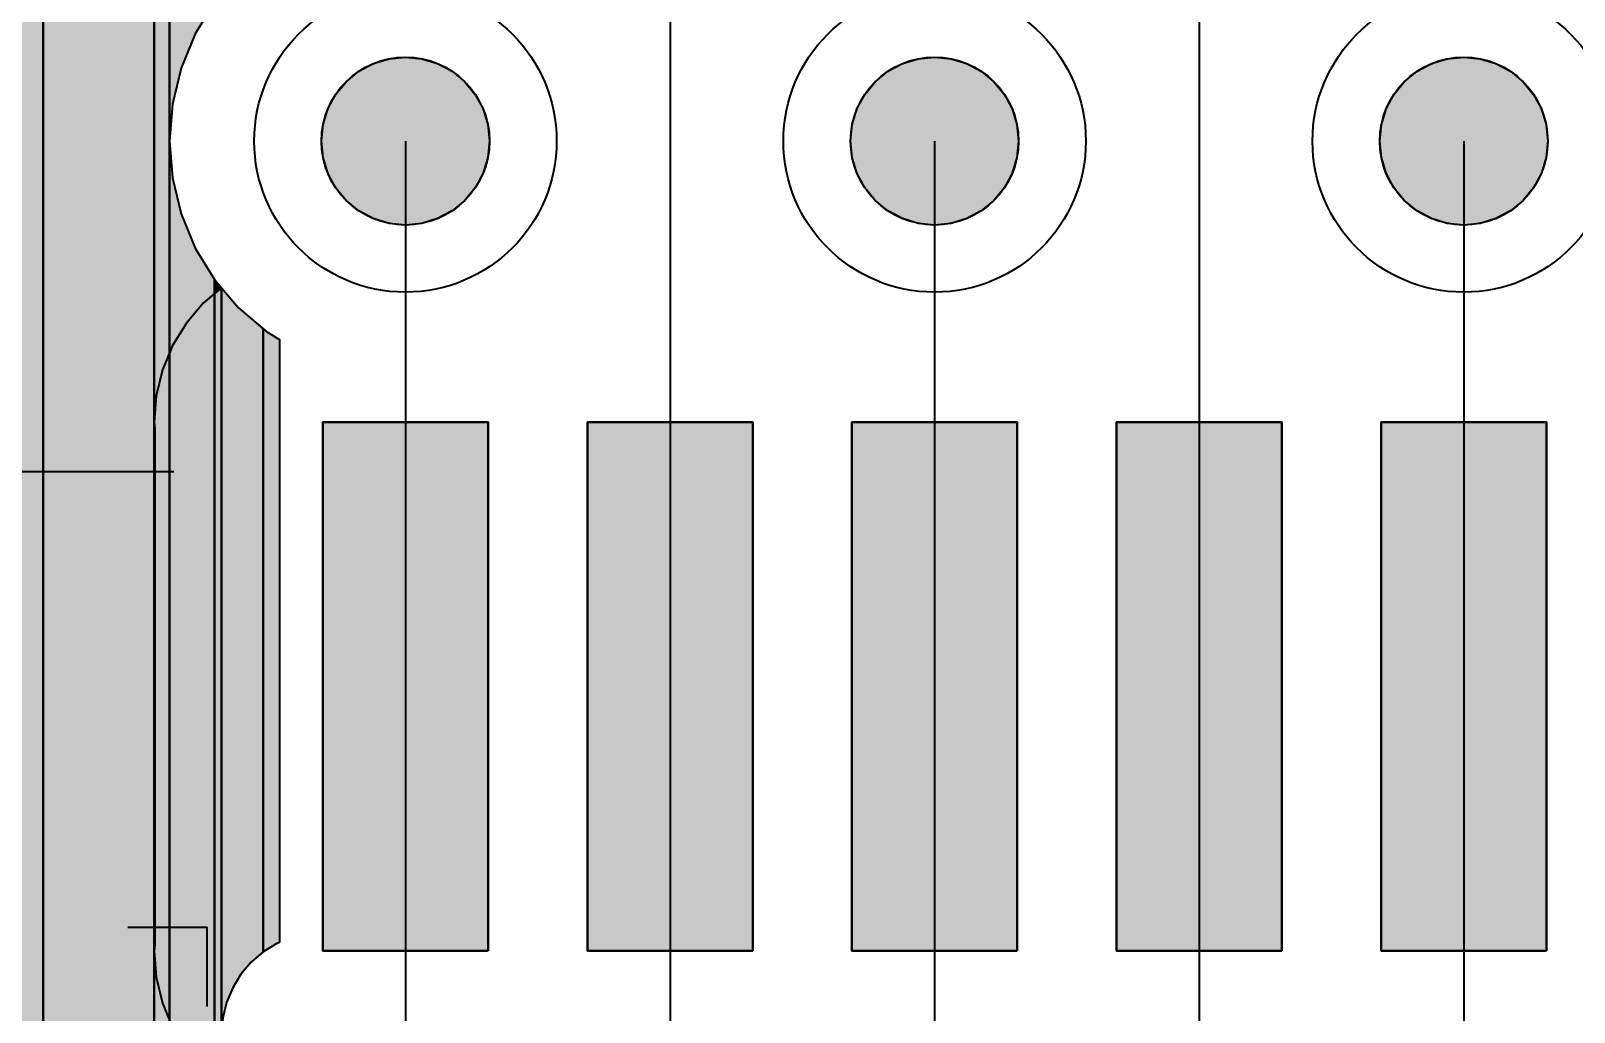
# Model space of a CAD drawing. Header units: millimetres. Extents: x 3.5 to 53, y 2.8 to 30.3.
# Drawn here: x 21.488 to 26.154, y 13.892 to 16.86 of the extents above; entities that cross this region are included whole.
import ezdxf

# ---------------------------------------------------------------- set-up
doc = ezdxf.new("R2010")
doc.units = ezdxf.units.MM
for name, color, linetype in [('bottom_copper', 7, 'Continuous'), ('bottom_silk', 7, 'Continuous'), ('drill_plated', 7, 'Continuous'), ('top_copper', 7, 'Continuous'), ('top_silk', 7, 'Continuous')]:
    doc.layers.add(name, color=color, linetype=linetype)

# ---------------------------------------------------------------- blocks, each defined once
blk = doc.blocks.new('Block7000')
at = {"layer": 'bottom_copper', "lineweight": 40}
for points in [[(6.2041, 9.8121), (6.1383, 9.8683), (6.0645, 9.9136), (5.9845, 9.9467), (5.9845, 26), (6.2041, 26), (6.2041, 9.8121)], [(6.5866, 9.803), (6.2119, 9.803), (6.2041, 9.8121), (6.2041, 26), (6.5866, 26), (6.5866, 9.803)], [(6.7229, 13.2193), (6.6644, 13.1239), (6.6215, 13.0205), (6.5954, 12.9116), (6.5866, 12.8), (6.5866, 26), (6.7229, 26), (6.7229, 13.2193)], [(6.7229, 9.803), (6.5866, 9.803), (6.5866, 12.8), (6.5954, 12.6884), (6.6215, 12.5795), (6.6644, 12.4761), (6.7229, 12.3807), (6.7229, 9.803)], [(6.7443, 9.803), (6.7229, 9.803), (6.7229, 12.3807), (6.7443, 12.3556), (6.7443, 9.803)], [(6.8703, 10.3474), (6.8338, 10.3162), (6.8027, 10.2798), (6.7776, 10.2388), (6.7592, 10.1945), (6.748, 10.1478), (6.7443, 10.1), (6.7443, 12.3556), (6.7956, 12.2956), (6.8703, 12.2318), (6.8703, 10.3474)], [(6.919, 10.3756), (6.9112, 10.3724), (6.8703, 10.3474), (6.8703, 12.2318), (6.8807, 12.2229), (6.919, 12.1994), (6.919, 10.3756)]]:
    blk.add_hatch(color=7, dxfattribs=at).paths.add_polyline_path(points, flags=0)
at = {"layer": 'bottom_copper', "color": 7, "lineweight": 40}
for points in [[(6.2041, 9.8121), (6.1383, 9.8683), (6.0645, 9.9136), (5.9845, 9.9467), (5.9845, 26), (6.2041, 26), (6.2041, 9.8121)], [(6.5866, 9.803), (6.2119, 9.803), (6.2041, 9.8121), (6.2041, 26), (6.5866, 26), (6.5866, 9.803)], [(6.7229, 13.2193), (6.6644, 13.1239), (6.6215, 13.0205), (6.5954, 12.9116), (6.5866, 12.8), (6.5866, 26), (6.7229, 26), (6.7229, 13.2193)], [(6.7229, 9.803), (6.5866, 9.803), (6.5866, 12.8), (6.5954, 12.6884), (6.6215, 12.5795), (6.6644, 12.4761), (6.7229, 12.3807), (6.7229, 9.803)], [(6.7443, 9.803), (6.7229, 9.803), (6.7229, 12.3807), (6.7443, 12.3556), (6.7443, 9.803)], [(6.8703, 10.3474), (6.8338, 10.3162), (6.8027, 10.2798), (6.7776, 10.2388), (6.7592, 10.1945), (6.748, 10.1478), (6.7443, 10.1), (6.7443, 12.3556), (6.7956, 12.2956), (6.8703, 12.2318), (6.8703, 10.3474)], [(6.919, 10.3756), (6.9112, 10.3724), (6.8703, 10.3474), (6.8703, 12.2318), (6.8807, 12.2229), (6.919, 12.1994), (6.919, 10.3756)]]:
    blk.add_lwpolyline(points, close=True, dxfattribs=at)
blk = doc.blocks.new('Block19332')
at = {"layer": 'top_copper', "lineweight": 40}
for points in [[(6.5404, 0), (0, 0), (0, 26), (6.5404, 26), (6.5404, 0)], [(6.5866, 12.1586), (6.5654, 12.1075), (6.5467, 12.0297), (6.5404, 11.95), (6.5404, 26), (6.5866, 26), (6.5866, 12.1586)], [(6.7229, 13.2193), (6.6644, 13.1239), (6.6215, 13.0205), (6.5954, 12.9116), (6.5866, 12.8), (6.5866, 26), (6.7229, 26), (6.7229, 13.2193)], [(6.7229, 12.3387), (6.6897, 12.3103), (6.6378, 12.2495), (6.596, 12.1813), (6.5866, 12.1586), (6.5866, 12.8), (6.5954, 12.6884), (6.6215, 12.5795), (6.6644, 12.4761), (6.7229, 12.3807), (6.7229, 12.3387)], [(6.7229, 12.3387), (6.7229, 12.3807), (6.7436, 12.3564), (6.7229, 12.3387)], [(6.542, 10.3699), (6.5404, 10.35), (6.5404, 11.95), (6.542, 11.9301), (6.542, 10.3699)], [(6.6644, 7.9807), (6.6378, 7.9495), (6.596, 7.8813), (6.5654, 7.8075), (6.5467, 7.7297), (6.5404, 7.65), (6.5404, 10.35), (6.5467, 10.2703), (6.5654, 10.1925), (6.596, 10.1187), (6.6378, 10.0505), (6.6644, 10.0193), (6.6644, 7.9807)]]:
    blk.add_hatch(color=7, dxfattribs=at).paths.add_polyline_path(points, flags=0)
at = {"layer": 'top_copper', "color": 7, "lineweight": 40}
for points in [[(6.5404, 0), (0, 0), (0, 26), (6.5404, 26), (6.5404, 0)], [(6.5866, 12.1586), (6.5654, 12.1075), (6.5467, 12.0297), (6.5404, 11.95), (6.5404, 26), (6.5866, 26), (6.5866, 12.1586)], [(6.7229, 13.2193), (6.6644, 13.1239), (6.6215, 13.0205), (6.5954, 12.9116), (6.5866, 12.8), (6.5866, 26), (6.7229, 26), (6.7229, 13.2193)], [(6.7229, 12.3387), (6.6897, 12.3103), (6.6378, 12.2495), (6.596, 12.1813), (6.5866, 12.1586), (6.5866, 12.8), (6.5954, 12.6884), (6.6215, 12.5795), (6.6644, 12.4761), (6.7229, 12.3807), (6.7229, 12.3387)], [(6.7229, 12.3387), (6.7229, 12.3807), (6.7436, 12.3564), (6.7229, 12.3387)], [(6.542, 10.3699), (6.5404, 10.35), (6.5404, 11.95), (6.542, 11.9301), (6.542, 10.3699)], [(6.6644, 7.9807), (6.6378, 7.9495), (6.596, 7.8813), (6.5654, 7.8075), (6.5467, 7.7297), (6.5404, 7.65), (6.5404, 10.35), (6.5467, 10.2703), (6.5654, 10.1925), (6.596, 10.1187), (6.6378, 10.0505), (6.6644, 10.0193), (6.6644, 7.9807)]]:
    blk.add_lwpolyline(points, close=True, dxfattribs=at)

msp = doc.modelspace()

# ---------------------------------------------------------------- hatches: boundary and pattern name
at = {"layer": 'bottom_copper', "lineweight": 40}
for points in [[(22.8694, 16.4775), (22.855, 16.4299), (22.8315, 16.386), (22.7999, 16.3475), (22.7614, 16.3159), (22.7175, 16.2924), (22.6699, 16.278), (22.6203, 16.2731), (22.5707, 16.278), (22.5231, 16.2924), (22.4792, 16.3159), (22.4407, 16.3475), (22.4091, 16.386), (22.3856, 16.4299), (22.3712, 16.4775), (22.3663, 16.5271), (22.3712, 16.5767), (22.3856, 16.6243), (22.4091, 16.6682), (22.4407, 16.7067), (22.4792, 16.7383), (22.5231, 16.7618), (22.5707, 16.7762), (22.6203, 16.7811), (22.6699, 16.7762), (22.7175, 16.7618), (22.7614, 16.7383), (22.7999, 16.7067), (22.8315, 16.6682), (22.855, 16.6243), (22.8694, 16.5767), (22.8743, 16.5271), (22.8694, 16.4775)], [(24.4694, 16.4775), (24.455, 16.4299), (24.4315, 16.386), (24.3999, 16.3475), (24.3614, 16.3159), (24.3175, 16.2924), (24.2699, 16.278), (24.2203, 16.2731), (24.1707, 16.278), (24.1231, 16.2924), (24.0792, 16.3159), (24.0407, 16.3475), (24.0091, 16.386), (23.9856, 16.4299), (23.9712, 16.4775), (23.9663, 16.5271), (23.9712, 16.5767), (23.9856, 16.6243), (24.0091, 16.6682), (24.0407, 16.7067), (24.0792, 16.7383), (24.1231, 16.7618), (24.1707, 16.7762), (24.2203, 16.7811), (24.2699, 16.7762), (24.3175, 16.7618), (24.3614, 16.7383), (24.3999, 16.7067), (24.4315, 16.6682), (24.455, 16.6243), (24.4694, 16.5767), (24.4743, 16.5271), (24.4694, 16.4775)], [(26.0693, 16.4775), (26.0549, 16.4299), (26.0314, 16.386), (25.9998, 16.3475), (25.9613, 16.3159), (25.9174, 16.2924), (25.8698, 16.278), (25.8202, 16.2731), (25.7706, 16.278), (25.723, 16.2924), (25.6791, 16.3159), (25.6406, 16.3475), (25.609, 16.386), (25.5855, 16.4299), (25.5711, 16.4775), (25.5662, 16.5271), (25.5711, 16.5767), (25.5855, 16.6243), (25.609, 16.6682), (25.6406, 16.7067), (25.6791, 16.7383), (25.723, 16.7618), (25.7706, 16.7762), (25.8202, 16.7811), (25.8698, 16.7762), (25.9174, 16.7618), (25.9613, 16.7383), (25.9998, 16.7067), (26.0314, 16.6682), (26.0549, 16.6243), (26.0693, 16.5767), (26.0742, 16.5271), (26.0693, 16.4775)]]:
    msp.add_hatch(color=7, dxfattribs=at).paths.add_polyline_path(points, flags=0)
at = {"layer": 'drill_plated', "lineweight": 40}
for points in [[(22.8694, 16.4775), (22.855, 16.4299), (22.8315, 16.386), (22.7999, 16.3475), (22.7614, 16.3159), (22.7175, 16.2924), (22.6699, 16.278), (22.6203, 16.2731), (22.5707, 16.278), (22.5231, 16.2924), (22.4792, 16.3159), (22.4407, 16.3475), (22.4091, 16.386), (22.3856, 16.4299), (22.3712, 16.4775), (22.3663, 16.5271), (22.3712, 16.5767), (22.3856, 16.6243), (22.4091, 16.6682), (22.4407, 16.7067), (22.4792, 16.7383), (22.5231, 16.7618), (22.5707, 16.7762), (22.6203, 16.7811), (22.6699, 16.7762), (22.7175, 16.7618), (22.7614, 16.7383), (22.7999, 16.7067), (22.8315, 16.6682), (22.855, 16.6243), (22.8694, 16.5767), (22.8743, 16.5271), (22.8694, 16.4775)], [(24.4694, 16.4775), (24.455, 16.4299), (24.4315, 16.386), (24.3999, 16.3475), (24.3614, 16.3159), (24.3175, 16.2924), (24.2699, 16.278), (24.2203, 16.2731), (24.1707, 16.278), (24.1231, 16.2924), (24.0792, 16.3159), (24.0407, 16.3475), (24.0091, 16.386), (23.9856, 16.4299), (23.9712, 16.4775), (23.9663, 16.5271), (23.9712, 16.5767), (23.9856, 16.6243), (24.0091, 16.6682), (24.0407, 16.7067), (24.0792, 16.7383), (24.1231, 16.7618), (24.1707, 16.7762), (24.2203, 16.7811), (24.2699, 16.7762), (24.3175, 16.7618), (24.3614, 16.7383), (24.3999, 16.7067), (24.4315, 16.6682), (24.455, 16.6243), (24.4694, 16.5767), (24.4743, 16.5271), (24.4694, 16.4775)], [(26.0693, 16.4775), (26.0549, 16.4299), (26.0314, 16.386), (25.9998, 16.3475), (25.9613, 16.3159), (25.9174, 16.2924), (25.8698, 16.278), (25.8202, 16.2731), (25.7706, 16.278), (25.723, 16.2924), (25.6791, 16.3159), (25.6406, 16.3475), (25.609, 16.386), (25.5855, 16.4299), (25.5711, 16.4775), (25.5662, 16.5271), (25.5711, 16.5767), (25.5855, 16.6243), (25.609, 16.6682), (25.6406, 16.7067), (25.6791, 16.7383), (25.723, 16.7618), (25.7706, 16.7762), (25.8202, 16.7811), (25.8698, 16.7762), (25.9174, 16.7618), (25.9613, 16.7383), (25.9998, 16.7067), (26.0314, 16.6682), (26.0549, 16.6243), (26.0693, 16.5767), (26.0742, 16.5271), (26.0693, 16.4775)]]:
    msp.add_hatch(color=7, dxfattribs=at).paths.add_polyline_path(points, flags=0)
at = {"layer": 'top_copper', "lineweight": 40}
for points in [[(22.8694, 16.4775), (22.855, 16.4299), (22.8315, 16.386), (22.7999, 16.3475), (22.7614, 16.3159), (22.7175, 16.2924), (22.6699, 16.278), (22.6203, 16.2731), (22.5707, 16.278), (22.5231, 16.2924), (22.4792, 16.3159), (22.4407, 16.3475), (22.4091, 16.386), (22.3856, 16.4299), (22.3712, 16.4775), (22.3663, 16.5271), (22.3712, 16.5767), (22.3856, 16.6243), (22.4091, 16.6682), (22.4407, 16.7067), (22.4792, 16.7383), (22.5231, 16.7618), (22.5707, 16.7762), (22.6203, 16.7811), (22.6699, 16.7762), (22.7175, 16.7618), (22.7614, 16.7383), (22.7999, 16.7067), (22.8315, 16.6682), (22.855, 16.6243), (22.8694, 16.5767), (22.8743, 16.5271), (22.8694, 16.4775)], [(24.4694, 16.4775), (24.455, 16.4299), (24.4315, 16.386), (24.3999, 16.3475), (24.3614, 16.3159), (24.3175, 16.2924), (24.2699, 16.278), (24.2203, 16.2731), (24.1707, 16.278), (24.1231, 16.2924), (24.0792, 16.3159), (24.0407, 16.3475), (24.0091, 16.386), (23.9856, 16.4299), (23.9712, 16.4775), (23.9663, 16.5271), (23.9712, 16.5767), (23.9856, 16.6243), (24.0091, 16.6682), (24.0407, 16.7067), (24.0792, 16.7383), (24.1231, 16.7618), (24.1707, 16.7762), (24.2203, 16.7811), (24.2699, 16.7762), (24.3175, 16.7618), (24.3614, 16.7383), (24.3999, 16.7067), (24.4315, 16.6682), (24.455, 16.6243), (24.4694, 16.5767), (24.4743, 16.5271), (24.4694, 16.4775)], [(26.0693, 16.4775), (26.0549, 16.4299), (26.0314, 16.386), (25.9998, 16.3475), (25.9613, 16.3159), (25.9174, 16.2924), (25.8698, 16.278), (25.8202, 16.2731), (25.7706, 16.278), (25.723, 16.2924), (25.6791, 16.3159), (25.6406, 16.3475), (25.609, 16.386), (25.5855, 16.4299), (25.5711, 16.4775), (25.5662, 16.5271), (25.5711, 16.5767), (25.5855, 16.6243), (25.609, 16.6682), (25.6406, 16.7067), (25.6791, 16.7383), (25.723, 16.7618), (25.7706, 16.7762), (25.8202, 16.7811), (25.8698, 16.7762), (25.9174, 16.7618), (25.9613, 16.7383), (25.9998, 16.7067), (26.0314, 16.6682), (26.0549, 16.6243), (26.0693, 16.5767), (26.0742, 16.5271), (26.0693, 16.4775)], [(22.8703, 14.0771), (22.3703, 14.0771), (22.3703, 15.6771), (22.8703, 15.6771), (22.8703, 14.0771)], [(23.6703, 14.0771), (23.1703, 14.0771), (23.1703, 15.6771), (23.6703, 15.6771), (23.6703, 14.0771)], [(24.4703, 14.0771), (23.9703, 14.0771), (23.9703, 15.6771), (24.4703, 15.6771), (24.4703, 14.0771)], [(25.2703, 14.0771), (24.7703, 14.0771), (24.7703, 15.6771), (25.2703, 15.6771), (25.2703, 14.0771)], [(26.0703, 14.0771), (25.5703, 14.0771), (25.5703, 15.6771), (26.0703, 15.6771), (26.0703, 14.0771)]]:
    msp.add_hatch(color=7, dxfattribs=at).paths.add_polyline_path(points, flags=0)

# ---------------------------------------------------------------- linework, layer by layer
at = {"layer": 'bottom_copper', "color": 7, "lineweight": 40}
for p, q in [((23.4203, 17.3271), (23.4203, 12.8271)), ((25.0203, 17.3271), (25.0203, 12.8271)), ((22.0432, 16.9464), (21.9847, 16.851)), ((21.9847, 16.851), (21.9418, 16.7476)), ((21.9418, 16.7476), (21.9157, 16.6387)), ((21.9157, 16.6387), (21.9069, 16.5271)), ((21.9069, 16.5271), (21.9157, 16.4155)), ((22.6203, 16.5271), (22.6203, 12.8271)), ((24.2203, 16.5271), (24.2203, 12.8271)), ((25.8202, 16.5271), (25.8202, 12.8271)), ((21.9157, 16.4155), (21.9418, 16.3066)), ((21.9418, 16.3066), (21.9847, 16.2032)), ((21.9847, 16.2032), (22.0432, 16.1078)), ((22.0432, 16.1078), (22.1159, 16.0227)), ((22.1159, 16.0227), (22.201, 15.95)), ((22.201, 15.95), (22.2393, 15.9265)), ((22.2393, 15.9265), (22.2393, 14.1027)), ((22.2315, 14.0995), (22.1906, 14.0745)), ((22.2393, 14.1027), (22.2315, 14.0995)), ((22.1906, 14.0745), (22.1541, 14.0433)), ((22.1229, 14.0068), (22.0979, 13.9659)), ((22.1541, 14.0433), (22.1229, 14.0068)), ((22.0979, 13.9659), (22.0795, 13.9216)), ((22.0795, 13.9216), (22.0683, 13.8749))]:
    msp.add_line(p, q, dxfattribs=at)
for points in [[(22.8694, 16.4775), (22.855, 16.4299), (22.8315, 16.386), (22.7999, 16.3475), (22.7614, 16.3159), (22.7175, 16.2924), (22.6699, 16.278), (22.6203, 16.2731), (22.5707, 16.278), (22.5231, 16.2924), (22.4792, 16.3159), (22.4407, 16.3475), (22.4091, 16.386), (22.3856, 16.4299), (22.3712, 16.4775), (22.3663, 16.5271), (22.3712, 16.5767), (22.3856, 16.6243), (22.4091, 16.6682), (22.4407, 16.7067), (22.4792, 16.7383), (22.5231, 16.7618), (22.5707, 16.7762), (22.6203, 16.7811), (22.6699, 16.7762), (22.7175, 16.7618), (22.7614, 16.7383), (22.7999, 16.7067), (22.8315, 16.6682), (22.855, 16.6243), (22.8694, 16.5767), (22.8743, 16.5271), (22.8694, 16.4775)], [(24.4694, 16.4775), (24.455, 16.4299), (24.4315, 16.386), (24.3999, 16.3475), (24.3614, 16.3159), (24.3175, 16.2924), (24.2699, 16.278), (24.2203, 16.2731), (24.1707, 16.278), (24.1231, 16.2924), (24.0792, 16.3159), (24.0407, 16.3475), (24.0091, 16.386), (23.9856, 16.4299), (23.9712, 16.4775), (23.9663, 16.5271), (23.9712, 16.5767), (23.9856, 16.6243), (24.0091, 16.6682), (24.0407, 16.7067), (24.0792, 16.7383), (24.1231, 16.7618), (24.1707, 16.7762), (24.2203, 16.7811), (24.2699, 16.7762), (24.3175, 16.7618), (24.3614, 16.7383), (24.3999, 16.7067), (24.4315, 16.6682), (24.455, 16.6243), (24.4694, 16.5767), (24.4743, 16.5271), (24.4694, 16.4775)], [(26.0693, 16.4775), (26.0549, 16.4299), (26.0314, 16.386), (25.9998, 16.3475), (25.9613, 16.3159), (25.9174, 16.2924), (25.8698, 16.278), (25.8202, 16.2731), (25.7706, 16.278), (25.723, 16.2924), (25.6791, 16.3159), (25.6406, 16.3475), (25.609, 16.386), (25.5855, 16.4299), (25.5711, 16.4775), (25.5662, 16.5271), (25.5711, 16.5767), (25.5855, 16.6243), (25.609, 16.6682), (25.6406, 16.7067), (25.6791, 16.7383), (25.723, 16.7618), (25.7706, 16.7762), (25.8202, 16.7811), (25.8698, 16.7762), (25.9174, 16.7618), (25.9613, 16.7383), (25.9998, 16.7067), (26.0314, 16.6682), (26.0549, 16.6243), (26.0693, 16.5767), (26.0742, 16.5271), (26.0693, 16.4775)]]:
    msp.add_lwpolyline(points, close=True, dxfattribs=at)
for centre, major_axis in [((22.6203, 16.5271), (0.4572, 0)), ((24.2203, 16.5271), (0.4572, 0)), ((25.8202, 16.5271), (0.4572, 0)), ((22.6203, 16.5271), (0.254, 0)), ((24.2203, 16.5271), (0.254, 0)), ((25.8202, 16.5271), (0.254, 0))]:
    msp.add_ellipse(centre, major_axis=major_axis, ratio=1, dxfattribs=at)
at = {"layer": 'bottom_silk', "color": 7, "lineweight": 40}
for p in [(21.7808, 14.1491), (22.0208, 13.9091)]:
    msp.add_line(p, (22.0208, 14.1491), dxfattribs=at)
at = {"layer": 'drill_plated', "color": 7, "lineweight": 40}
for points in [[(22.8694, 16.4775), (22.855, 16.4299), (22.8315, 16.386), (22.7999, 16.3475), (22.7614, 16.3159), (22.7175, 16.2924), (22.6699, 16.278), (22.6203, 16.2731), (22.5707, 16.278), (22.5231, 16.2924), (22.4792, 16.3159), (22.4407, 16.3475), (22.4091, 16.386), (22.3856, 16.4299), (22.3712, 16.4775), (22.3663, 16.5271), (22.3712, 16.5767), (22.3856, 16.6243), (22.4091, 16.6682), (22.4407, 16.7067), (22.4792, 16.7383), (22.5231, 16.7618), (22.5707, 16.7762), (22.6203, 16.7811), (22.6699, 16.7762), (22.7175, 16.7618), (22.7614, 16.7383), (22.7999, 16.7067), (22.8315, 16.6682), (22.855, 16.6243), (22.8694, 16.5767), (22.8743, 16.5271), (22.8694, 16.4775)], [(24.4694, 16.4775), (24.455, 16.4299), (24.4315, 16.386), (24.3999, 16.3475), (24.3614, 16.3159), (24.3175, 16.2924), (24.2699, 16.278), (24.2203, 16.2731), (24.1707, 16.278), (24.1231, 16.2924), (24.0792, 16.3159), (24.0407, 16.3475), (24.0091, 16.386), (23.9856, 16.4299), (23.9712, 16.4775), (23.9663, 16.5271), (23.9712, 16.5767), (23.9856, 16.6243), (24.0091, 16.6682), (24.0407, 16.7067), (24.0792, 16.7383), (24.1231, 16.7618), (24.1707, 16.7762), (24.2203, 16.7811), (24.2699, 16.7762), (24.3175, 16.7618), (24.3614, 16.7383), (24.3999, 16.7067), (24.4315, 16.6682), (24.455, 16.6243), (24.4694, 16.5767), (24.4743, 16.5271), (24.4694, 16.4775)], [(26.0693, 16.4775), (26.0549, 16.4299), (26.0314, 16.386), (25.9998, 16.3475), (25.9613, 16.3159), (25.9174, 16.2924), (25.8698, 16.278), (25.8202, 16.2731), (25.7706, 16.278), (25.723, 16.2924), (25.6791, 16.3159), (25.6406, 16.3475), (25.609, 16.386), (25.5855, 16.4299), (25.5711, 16.4775), (25.5662, 16.5271), (25.5711, 16.5767), (25.5855, 16.6243), (25.609, 16.6682), (25.6406, 16.7067), (25.6791, 16.7383), (25.723, 16.7618), (25.7706, 16.7762), (25.8202, 16.7811), (25.8698, 16.7762), (25.9174, 16.7618), (25.9613, 16.7383), (25.9998, 16.7067), (26.0314, 16.6682), (26.0549, 16.6243), (26.0693, 16.5767), (26.0742, 16.5271), (26.0693, 16.4775)]]:
    msp.add_lwpolyline(points, close=True, dxfattribs=at)
for centre in [(22.6203, 16.5271), (24.2203, 16.5271), (25.8202, 16.5271)]:
    msp.add_ellipse(centre, major_axis=(0.254, 0), ratio=1, dxfattribs=at)
at = {"layer": 'top_copper', "color": 7, "lineweight": 40}
for p, q in [((23.4203, 17.3271), (23.4203, 14.877)), ((25.0203, 17.3271), (25.0203, 14.877)), ((22.0432, 16.9464), (21.9847, 16.851)), ((21.9847, 16.851), (21.9418, 16.7476)), ((21.9418, 16.7476), (21.9157, 16.6387)), ((21.9157, 16.6387), (21.9069, 16.5271)), ((21.9069, 16.5271), (21.9157, 16.4155)), ((22.6203, 16.5271), (22.6203, 14.877)), ((24.2203, 16.5271), (24.2203, 14.877)), ((25.8202, 16.5271), (25.8202, 14.877)), ((21.9157, 16.4155), (21.9418, 16.3066)), ((21.9418, 16.3066), (21.9847, 16.2032)), ((21.9847, 16.2032), (22.0432, 16.1078)), ((22.0432, 16.1078), (22.0639, 16.0835)), ((22.0639, 16.0835), (22.01, 16.0374)), ((22.01, 16.0374), (21.9581, 15.9766)), ((21.9581, 15.9766), (21.9163, 15.9084)), ((21.9163, 15.9084), (21.8857, 15.8346)), ((21.8857, 15.8346), (21.867, 15.7568)), ((21.867, 15.7568), (21.8607, 15.6771)), ((21.8607, 15.6771), (21.8623, 15.6572)), ((21.8623, 15.6572), (21.8623, 14.097)), ((22.8703, 15.6771), (22.3703, 15.6771)), ((22.3703, 15.6771), (22.3703, 14.0771)), ((22.8703, 14.0771), (22.8703, 15.6771)), ((23.6703, 15.6771), (23.1703, 15.6771)), ((23.1703, 15.6771), (23.1703, 14.0771)), ((23.6703, 14.0771), (23.6703, 15.6771)), ((24.4703, 15.6771), (23.9703, 15.6771)), ((23.9703, 15.6771), (23.9703, 14.0771)), ((24.4703, 14.0771), (24.4703, 15.6771)), ((25.2703, 15.6771), (24.7703, 15.6771)), ((24.7703, 15.6771), (24.7703, 14.0771)), ((25.2703, 14.0771), (25.2703, 15.6771)), ((26.0703, 15.6771), (25.5703, 15.6771)), ((25.5703, 15.6771), (25.5703, 14.0771)), ((26.0703, 14.0771), (26.0703, 15.6771)), ((21.8623, 14.097), (21.8607, 14.0771)), ((21.8607, 14.0771), (21.867, 13.9974)), ((22.3703, 14.0771), (22.8703, 14.0771)), ((23.1703, 14.0771), (23.6703, 14.0771)), ((23.9703, 14.0771), (24.4703, 14.0771)), ((24.7703, 14.0771), (25.2703, 14.0771)), ((25.5703, 14.0771), (26.0703, 14.0771)), ((21.867, 13.9974), (21.8857, 13.9196)), ((21.8857, 13.9196), (21.9163, 13.8458))]:
    msp.add_line(p, q, dxfattribs=at)
for points in [[(22.8694, 16.4775), (22.855, 16.4299), (22.8315, 16.386), (22.7999, 16.3475), (22.7614, 16.3159), (22.7175, 16.2924), (22.6699, 16.278), (22.6203, 16.2731), (22.5707, 16.278), (22.5231, 16.2924), (22.4792, 16.3159), (22.4407, 16.3475), (22.4091, 16.386), (22.3856, 16.4299), (22.3712, 16.4775), (22.3663, 16.5271), (22.3712, 16.5767), (22.3856, 16.6243), (22.4091, 16.6682), (22.4407, 16.7067), (22.4792, 16.7383), (22.5231, 16.7618), (22.5707, 16.7762), (22.6203, 16.7811), (22.6699, 16.7762), (22.7175, 16.7618), (22.7614, 16.7383), (22.7999, 16.7067), (22.8315, 16.6682), (22.855, 16.6243), (22.8694, 16.5767), (22.8743, 16.5271), (22.8694, 16.4775)], [(24.4694, 16.4775), (24.455, 16.4299), (24.4315, 16.386), (24.3999, 16.3475), (24.3614, 16.3159), (24.3175, 16.2924), (24.2699, 16.278), (24.2203, 16.2731), (24.1707, 16.278), (24.1231, 16.2924), (24.0792, 16.3159), (24.0407, 16.3475), (24.0091, 16.386), (23.9856, 16.4299), (23.9712, 16.4775), (23.9663, 16.5271), (23.9712, 16.5767), (23.9856, 16.6243), (24.0091, 16.6682), (24.0407, 16.7067), (24.0792, 16.7383), (24.1231, 16.7618), (24.1707, 16.7762), (24.2203, 16.7811), (24.2699, 16.7762), (24.3175, 16.7618), (24.3614, 16.7383), (24.3999, 16.7067), (24.4315, 16.6682), (24.455, 16.6243), (24.4694, 16.5767), (24.4743, 16.5271), (24.4694, 16.4775)], [(26.0693, 16.4775), (26.0549, 16.4299), (26.0314, 16.386), (25.9998, 16.3475), (25.9613, 16.3159), (25.9174, 16.2924), (25.8698, 16.278), (25.8202, 16.2731), (25.7706, 16.278), (25.723, 16.2924), (25.6791, 16.3159), (25.6406, 16.3475), (25.609, 16.386), (25.5855, 16.4299), (25.5711, 16.4775), (25.5662, 16.5271), (25.5711, 16.5767), (25.5855, 16.6243), (25.609, 16.6682), (25.6406, 16.7067), (25.6791, 16.7383), (25.723, 16.7618), (25.7706, 16.7762), (25.8202, 16.7811), (25.8698, 16.7762), (25.9174, 16.7618), (25.9613, 16.7383), (25.9998, 16.7067), (26.0314, 16.6682), (26.0549, 16.6243), (26.0693, 16.5767), (26.0742, 16.5271), (26.0693, 16.4775)], [(22.8703, 14.0771), (22.3703, 14.0771), (22.3703, 15.6771), (22.8703, 15.6771), (22.8703, 14.0771)], [(23.6703, 14.0771), (23.1703, 14.0771), (23.1703, 15.6771), (23.6703, 15.6771), (23.6703, 14.0771)], [(24.4703, 14.0771), (23.9703, 14.0771), (23.9703, 15.6771), (24.4703, 15.6771), (24.4703, 14.0771)], [(25.2703, 14.0771), (24.7703, 14.0771), (24.7703, 15.6771), (25.2703, 15.6771), (25.2703, 14.0771)], [(26.0703, 14.0771), (25.5703, 14.0771), (25.5703, 15.6771), (26.0703, 15.6771), (26.0703, 14.0771)]]:
    msp.add_lwpolyline(points, close=True, dxfattribs=at)
for centre, major_axis in [((22.6203, 16.5271), (0.4572, 0)), ((24.2203, 16.5271), (0.4572, 0)), ((25.8202, 16.5271), (0.4572, 0)), ((22.6203, 16.5271), (0.254, 0)), ((24.2203, 16.5271), (0.254, 0)), ((25.8202, 16.5271), (0.254, 0))]:
    msp.add_ellipse(centre, major_axis=major_axis, ratio=1, dxfattribs=at)
at = {"layer": 'top_silk', "color": 7, "lineweight": 40}
msp.add_line((19.2203, 15.5271), (21.9203, 15.5271), dxfattribs=at)

# ---------------------------------------------------------------- block references
at = {"layer": 'bottom_copper'}
msp.add_blockref('Block7000', (15.3203, 3.7271), dxfattribs=at)
at = {"layer": 'top_copper'}
msp.add_blockref('Block19332', (15.3203, 3.7271), dxfattribs=at)

doc.saveas('drawing.dxf')
